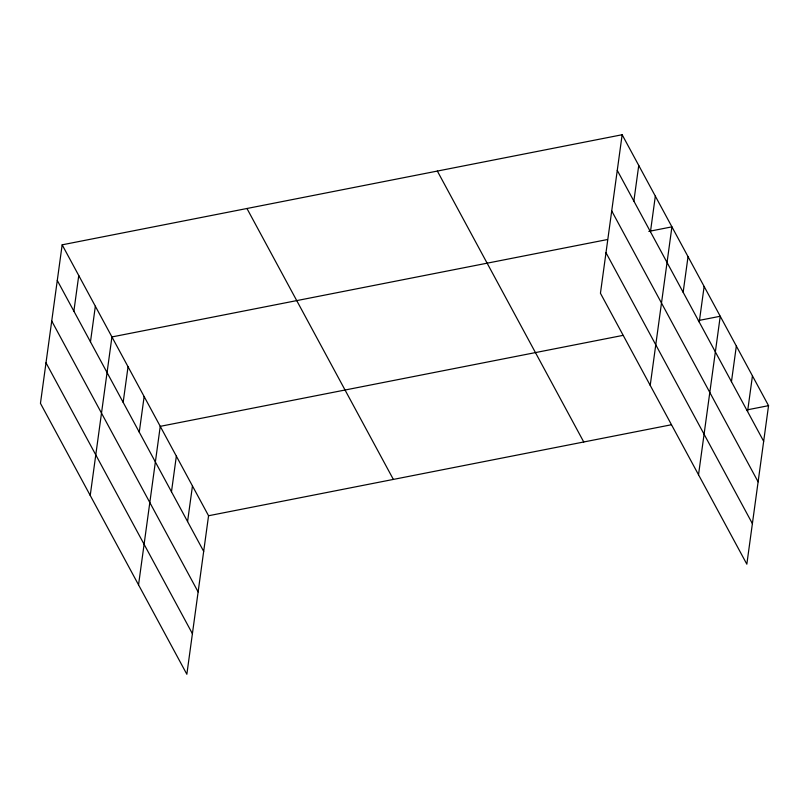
<?xml version="1.0" encoding="UTF-8"?>
<svg xmlns="http://www.w3.org/2000/svg" width="809" height="809" viewBox="0 0 809 809"><rect width="100%" height="100%" fill="white"/><g stroke="black" fill="none" stroke-linecap="round" stroke-linejoin="round"><path stroke-width="1.21" d="M62.162 244.824L40.45 403.337L186.849 674.261L208.56 515.748L62.162 244.824L622.151 134.739L768.55 405.663L746.838 564.176L600.44 293.252L622.151 134.739M73.872 311.162L78.756 275.535M90.466 341.863L95.351 306.237M90.224 495.452L111.935 336.938L607.488 239.525M123.16 402.366L128.044 366.74M139.269 432.168L144.144 396.541M138.541 584.856L160.253 426.343L622.981 335.381M171.478 491.771L176.352 456.145M187.577 521.572L192.461 485.946M633.862 201.077L638.746 165.451M650.456 231.778L655.33 196.152M650.214 385.367L671.925 226.854L648.828 231.394M683.15 292.282L688.034 256.655M699.249 322.083L704.133 286.457M698.521 474.772L720.243 316.258L698.359 320.556M731.457 381.686L736.342 346.06M747.567 411.488L752.451 375.861M208.56 515.748L671.288 424.776M746.667 409.961L768.55 405.663M617.267 170.375L763.666 441.289M611.715 210.927L758.114 481.84M605.992 252.701L752.39 523.625M437.356 171.073L583.754 441.987M246.957 208.5L393.356 479.413M57.287 280.46L203.686 551.374M51.725 321.011L198.124 591.925M46.002 362.786L192.411 633.7"/></g></svg>
